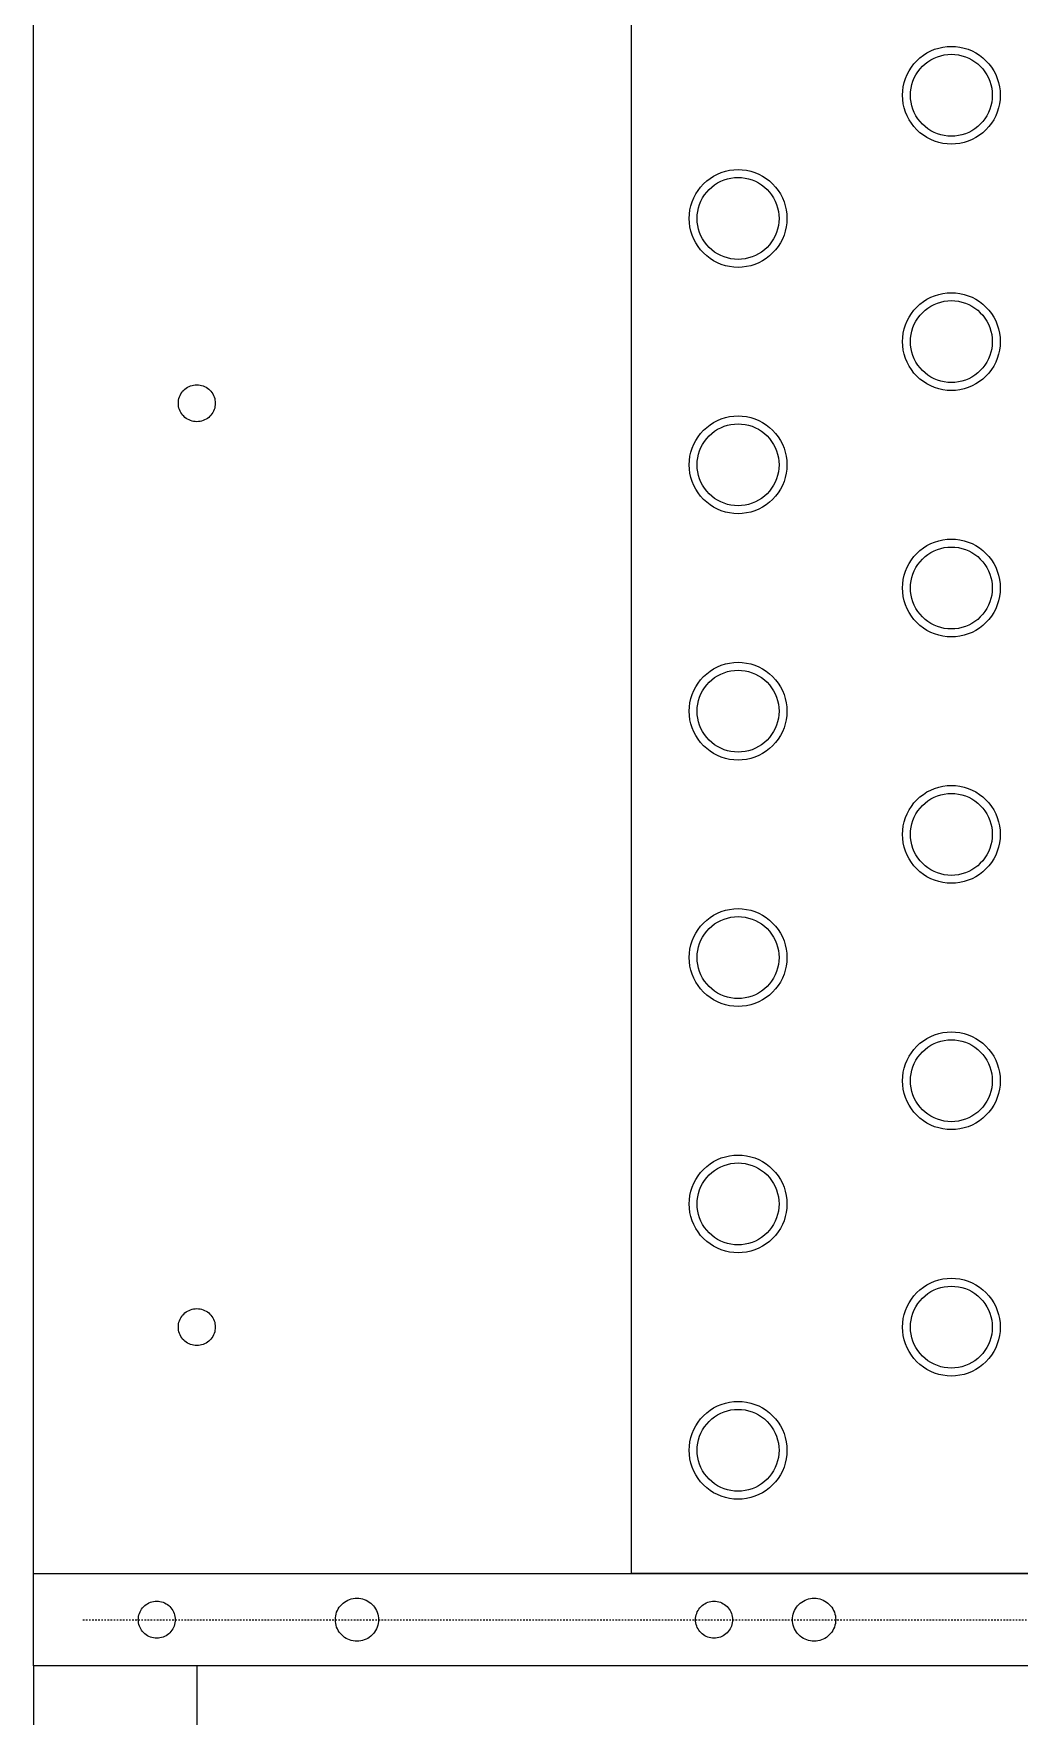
# Model space of a CAD drawing. Header units: millimetres. Extents: x 0 to 2033, y -1000001 to 3212.
# Drawn here: x 120 to 280.1, y 311.8 to 585 of the extents above; entities that cross this region are included whole.
import ezdxf

# ---------------------------------------------------------------- set-up
doc = ezdxf.new("R2010")
doc.units = ezdxf.units.MM
doc.linetypes.add('DASHED', pattern=[0.5, 0.25, -0.25])
doc.layers.add('DRAWING', color=7, linetype='Continuous')

msp = doc.modelspace()

# ---------------------------------------------------------------- linework, layer by layer
at = {"layer": 'DRAWING', "linetype": 'CONTINUOUS', "true_color": 0x111111}
for p, q in [((120, 320), (120, 3150)), ((120, 335), (522, 335)), ((522, 320), (120, 320))]:
    msp.add_line(p, q, dxfattribs=at)
at = {"layer": 'DRAWING', "linetype": 'CONTINUOUS', "true_color": 0x222222}
for p, q in [((217.08, 335), (217.08, 3135)), ((424.92, 335), (217.08, 335))]:
    msp.add_line(p, q, dxfattribs=at)
at = {"layer": 'DRAWING', "linetype": 'DASHED', "true_color": 0xb000ff}
msp.add_line((128, 327.5), (514, 327.5), dxfattribs=at)
at = {"layer": 'DRAWING', "linetype": 'CONTINUOUS', "true_color": 0xff6a00}
for p, q in [((120, 320), (120, 275)), ((146.5, 320), (146.5, 275))]:
    msp.add_line(p, q, dxfattribs=at)
at = {"layer": 'DRAWING', "linetype": 'CONTINUOUS', "true_color": 0xff1a1a}
for points in [[(276.98, 575), (276.95, 574.31), (276.86, 573.62), (276.71, 572.94), (276.5, 572.28), (276.24, 571.64), (275.92, 571.03), (275.54, 570.45), (275.12, 569.9), (274.65, 569.39), (274.14, 568.92), (273.59, 568.5), (273.01, 568.12), (272.4, 567.8), (271.76, 567.54), (271.1, 567.33), (270.42, 567.18), (269.73, 567.09), (269.04, 567.06), (268.35, 567.09), (267.66, 567.18), (266.98, 567.33), (266.32, 567.54), (265.68, 567.8), (265.07, 568.12), (264.49, 568.5), (263.94, 568.92), (263.43, 569.39), (262.96, 569.9), (262.54, 570.45), (262.16, 571.03), (261.84, 571.64), (261.58, 572.28), (261.37, 572.94), (261.22, 573.62), (261.13, 574.31), (261.1, 575), (261.13, 575.69), (261.22, 576.38), (261.37, 577.06), (261.58, 577.72), (261.84, 578.36), (262.16, 578.97), (262.54, 579.55), (262.96, 580.1), (263.43, 580.61), (263.94, 581.08), (264.49, 581.5), (265.07, 581.88), (265.68, 582.2), (266.32, 582.46), (266.98, 582.67), (267.66, 582.82), (268.35, 582.91), (269.04, 582.94), (269.73, 582.91), (270.42, 582.82), (271.1, 582.67), (271.76, 582.46), (272.4, 582.2), (273.01, 581.88), (273.59, 581.5), (274.14, 581.08), (274.65, 580.61), (275.12, 580.1), (275.54, 579.55), (275.92, 578.97), (276.24, 578.36), (276.5, 577.72), (276.71, 577.06), (276.86, 576.38), (276.95, 575.69), (276.98, 575)], [(242.34, 555), (242.31, 554.31), (242.22, 553.62), (242.07, 552.94), (241.86, 552.28), (241.6, 551.64), (241.28, 551.03), (240.9, 550.45), (240.48, 549.9), (240.01, 549.39), (239.5, 548.92), (238.95, 548.5), (238.37, 548.12), (237.76, 547.8), (237.12, 547.54), (236.46, 547.33), (235.78, 547.18), (235.09, 547.09), (234.4, 547.06), (233.71, 547.09), (233.02, 547.18), (232.34, 547.33), (231.68, 547.54), (231.04, 547.8), (230.43, 548.12), (229.85, 548.5), (229.3, 548.92), (228.79, 549.39), (228.32, 549.9), (227.9, 550.45), (227.52, 551.03), (227.2, 551.64), (226.94, 552.28), (226.73, 552.94), (226.58, 553.62), (226.49, 554.31), (226.46, 555), (226.49, 555.69), (226.58, 556.38), (226.73, 557.06), (226.94, 557.72), (227.2, 558.36), (227.52, 558.97), (227.9, 559.55), (228.32, 560.1), (228.79, 560.61), (229.3, 561.08), (229.85, 561.5), (230.43, 561.88), (231.04, 562.2), (231.68, 562.46), (232.34, 562.67), (233.02, 562.82), (233.71, 562.91), (234.4, 562.94), (235.09, 562.91), (235.78, 562.82), (236.46, 562.67), (237.12, 562.46), (237.76, 562.2), (238.37, 561.88), (238.95, 561.5), (239.5, 561.08), (240.01, 560.61), (240.48, 560.1), (240.9, 559.55), (241.28, 558.97), (241.6, 558.36), (241.86, 557.72), (242.07, 557.06), (242.22, 556.38), (242.31, 555.69), (242.34, 555)], [(276.98, 535), (276.95, 534.31), (276.86, 533.62), (276.71, 532.94), (276.5, 532.28), (276.24, 531.64), (275.92, 531.03), (275.54, 530.45), (275.12, 529.9), (274.65, 529.39), (274.14, 528.92), (273.59, 528.5), (273.01, 528.12), (272.4, 527.8), (271.76, 527.54), (271.1, 527.33), (270.42, 527.18), (269.73, 527.09), (269.04, 527.06), (268.35, 527.09), (267.66, 527.18), (266.98, 527.33), (266.32, 527.54), (265.68, 527.8), (265.07, 528.12), (264.49, 528.5), (263.94, 528.92), (263.43, 529.39), (262.96, 529.9), (262.54, 530.45), (262.16, 531.03), (261.84, 531.64), (261.58, 532.28), (261.37, 532.94), (261.22, 533.62), (261.13, 534.31), (261.1, 535), (261.13, 535.69), (261.22, 536.38), (261.37, 537.06), (261.58, 537.72), (261.84, 538.36), (262.16, 538.97), (262.54, 539.55), (262.96, 540.1), (263.43, 540.61), (263.94, 541.08), (264.49, 541.5), (265.07, 541.88), (265.68, 542.2), (266.32, 542.46), (266.98, 542.67), (267.66, 542.82), (268.35, 542.91), (269.04, 542.94), (269.73, 542.91), (270.42, 542.82), (271.1, 542.67), (271.76, 542.46), (272.4, 542.2), (273.01, 541.88), (273.59, 541.5), (274.14, 541.08), (274.65, 540.61), (275.12, 540.1), (275.54, 539.55), (275.92, 538.97), (276.24, 538.36), (276.5, 537.72), (276.71, 537.06), (276.86, 536.38), (276.95, 535.69), (276.98, 535)], [(242.34, 515), (242.31, 514.31), (242.22, 513.62), (242.07, 512.94), (241.86, 512.28), (241.6, 511.64), (241.28, 511.03), (240.9, 510.45), (240.48, 509.9), (240.01, 509.39), (239.5, 508.92), (238.95, 508.5), (238.37, 508.12), (237.76, 507.8), (237.12, 507.54), (236.46, 507.33), (235.78, 507.18), (235.09, 507.09), (234.4, 507.06), (233.71, 507.09), (233.02, 507.18), (232.34, 507.33), (231.68, 507.54), (231.04, 507.8), (230.43, 508.12), (229.85, 508.5), (229.3, 508.92), (228.79, 509.39), (228.32, 509.9), (227.9, 510.45), (227.52, 511.03), (227.2, 511.64), (226.94, 512.28), (226.73, 512.94), (226.58, 513.62), (226.49, 514.31), (226.46, 515), (226.49, 515.69), (226.58, 516.38), (226.73, 517.06), (226.94, 517.72), (227.2, 518.36), (227.52, 518.97), (227.9, 519.55), (228.32, 520.1), (228.79, 520.61), (229.3, 521.08), (229.85, 521.5), (230.43, 521.88), (231.04, 522.2), (231.68, 522.46), (232.34, 522.67), (233.02, 522.82), (233.71, 522.91), (234.4, 522.94), (235.09, 522.91), (235.78, 522.82), (236.46, 522.67), (237.12, 522.46), (237.76, 522.2), (238.37, 521.88), (238.95, 521.5), (239.5, 521.08), (240.01, 520.61), (240.48, 520.1), (240.9, 519.55), (241.28, 518.97), (241.6, 518.36), (241.86, 517.72), (242.07, 517.06), (242.22, 516.38), (242.31, 515.69), (242.34, 515)], [(276.98, 495), (276.95, 494.31), (276.86, 493.62), (276.71, 492.94), (276.5, 492.28), (276.24, 491.64), (275.92, 491.03), (275.54, 490.45), (275.12, 489.9), (274.65, 489.39), (274.14, 488.92), (273.59, 488.5), (273.01, 488.12), (272.4, 487.8), (271.76, 487.54), (271.1, 487.33), (270.42, 487.18), (269.73, 487.09), (269.04, 487.06), (268.35, 487.09), (267.66, 487.18), (266.98, 487.33), (266.32, 487.54), (265.68, 487.8), (265.07, 488.12), (264.49, 488.5), (263.94, 488.92), (263.43, 489.39), (262.96, 489.9), (262.54, 490.45), (262.16, 491.03), (261.84, 491.64), (261.58, 492.28), (261.37, 492.94), (261.22, 493.62), (261.13, 494.31), (261.1, 495), (261.13, 495.69), (261.22, 496.38), (261.37, 497.06), (261.58, 497.72), (261.84, 498.36), (262.16, 498.97), (262.54, 499.55), (262.96, 500.1), (263.43, 500.61), (263.94, 501.08), (264.49, 501.5), (265.07, 501.88), (265.68, 502.2), (266.32, 502.46), (266.98, 502.67), (267.66, 502.82), (268.35, 502.91), (269.04, 502.94), (269.73, 502.91), (270.42, 502.82), (271.1, 502.67), (271.76, 502.46), (272.4, 502.2), (273.01, 501.88), (273.59, 501.5), (274.14, 501.08), (274.65, 500.61), (275.12, 500.1), (275.54, 499.55), (275.92, 498.97), (276.24, 498.36), (276.5, 497.72), (276.71, 497.06), (276.86, 496.38), (276.95, 495.69), (276.98, 495)], [(242.34, 475), (242.31, 474.31), (242.22, 473.62), (242.07, 472.94), (241.86, 472.28), (241.6, 471.64), (241.28, 471.03), (240.9, 470.45), (240.48, 469.9), (240.01, 469.39), (239.5, 468.92), (238.95, 468.5), (238.37, 468.12), (237.76, 467.8), (237.12, 467.54), (236.46, 467.33), (235.78, 467.18), (235.09, 467.09), (234.4, 467.06), (233.71, 467.09), (233.02, 467.18), (232.34, 467.33), (231.68, 467.54), (231.04, 467.8), (230.43, 468.12), (229.85, 468.5), (229.3, 468.92), (228.79, 469.39), (228.32, 469.9), (227.9, 470.45), (227.52, 471.03), (227.2, 471.64), (226.94, 472.28), (226.73, 472.94), (226.58, 473.62), (226.49, 474.31), (226.46, 475), (226.49, 475.69), (226.58, 476.38), (226.73, 477.06), (226.94, 477.72), (227.2, 478.36), (227.52, 478.97), (227.9, 479.55), (228.32, 480.1), (228.79, 480.61), (229.3, 481.08), (229.85, 481.5), (230.43, 481.88), (231.04, 482.2), (231.68, 482.46), (232.34, 482.67), (233.02, 482.82), (233.71, 482.91), (234.4, 482.94), (235.09, 482.91), (235.78, 482.82), (236.46, 482.67), (237.12, 482.46), (237.76, 482.2), (238.37, 481.88), (238.95, 481.5), (239.5, 481.08), (240.01, 480.61), (240.48, 480.1), (240.9, 479.55), (241.28, 478.97), (241.6, 478.36), (241.86, 477.72), (242.07, 477.06), (242.22, 476.38), (242.31, 475.69), (242.34, 475)], [(276.98, 455), (276.95, 454.31), (276.86, 453.62), (276.71, 452.94), (276.5, 452.28), (276.24, 451.64), (275.92, 451.03), (275.54, 450.45), (275.12, 449.9), (274.65, 449.39), (274.14, 448.92), (273.59, 448.5), (273.01, 448.12), (272.4, 447.8), (271.76, 447.54), (271.1, 447.33), (270.42, 447.18), (269.73, 447.09), (269.04, 447.06), (268.35, 447.09), (267.66, 447.18), (266.98, 447.33), (266.32, 447.54), (265.68, 447.8), (265.07, 448.12), (264.49, 448.5), (263.94, 448.92), (263.43, 449.39), (262.96, 449.9), (262.54, 450.45), (262.16, 451.03), (261.84, 451.64), (261.58, 452.28), (261.37, 452.94), (261.22, 453.62), (261.13, 454.31), (261.1, 455), (261.13, 455.69), (261.22, 456.38), (261.37, 457.06), (261.58, 457.72), (261.84, 458.36), (262.16, 458.97), (262.54, 459.55), (262.96, 460.1), (263.43, 460.61), (263.94, 461.08), (264.49, 461.5), (265.07, 461.88), (265.68, 462.2), (266.32, 462.46), (266.98, 462.67), (267.66, 462.82), (268.35, 462.91), (269.04, 462.94), (269.73, 462.91), (270.42, 462.82), (271.1, 462.67), (271.76, 462.46), (272.4, 462.2), (273.01, 461.88), (273.59, 461.5), (274.14, 461.08), (274.65, 460.61), (275.12, 460.1), (275.54, 459.55), (275.92, 458.97), (276.24, 458.36), (276.5, 457.72), (276.71, 457.06), (276.86, 456.38), (276.95, 455.69), (276.98, 455)], [(242.34, 435), (242.31, 434.31), (242.22, 433.62), (242.07, 432.94), (241.86, 432.28), (241.6, 431.64), (241.28, 431.03), (240.9, 430.45), (240.48, 429.9), (240.01, 429.39), (239.5, 428.92), (238.95, 428.5), (238.37, 428.12), (237.76, 427.8), (237.12, 427.54), (236.46, 427.33), (235.78, 427.18), (235.09, 427.09), (234.4, 427.06), (233.71, 427.09), (233.02, 427.18), (232.34, 427.33), (231.68, 427.54), (231.04, 427.8), (230.43, 428.12), (229.85, 428.5), (229.3, 428.92), (228.79, 429.39), (228.32, 429.9), (227.9, 430.45), (227.52, 431.03), (227.2, 431.64), (226.94, 432.28), (226.73, 432.94), (226.58, 433.62), (226.49, 434.31), (226.46, 435), (226.49, 435.69), (226.58, 436.38), (226.73, 437.06), (226.94, 437.72), (227.2, 438.36), (227.52, 438.97), (227.9, 439.55), (228.32, 440.1), (228.79, 440.61), (229.3, 441.08), (229.85, 441.5), (230.43, 441.88), (231.04, 442.2), (231.68, 442.46), (232.34, 442.67), (233.02, 442.82), (233.71, 442.91), (234.4, 442.94), (235.09, 442.91), (235.78, 442.82), (236.46, 442.67), (237.12, 442.46), (237.76, 442.2), (238.37, 441.88), (238.95, 441.5), (239.5, 441.08), (240.01, 440.61), (240.48, 440.1), (240.9, 439.55), (241.28, 438.97), (241.6, 438.36), (241.86, 437.72), (242.07, 437.06), (242.22, 436.38), (242.31, 435.69), (242.34, 435)], [(276.98, 415), (276.95, 414.31), (276.86, 413.62), (276.71, 412.94), (276.5, 412.28), (276.24, 411.64), (275.92, 411.03), (275.54, 410.45), (275.12, 409.9), (274.65, 409.39), (274.14, 408.92), (273.59, 408.5), (273.01, 408.12), (272.4, 407.8), (271.76, 407.54), (271.1, 407.33), (270.42, 407.18), (269.73, 407.09), (269.04, 407.06), (268.35, 407.09), (267.66, 407.18), (266.98, 407.33), (266.32, 407.54), (265.68, 407.8), (265.07, 408.12), (264.49, 408.5), (263.94, 408.92), (263.43, 409.39), (262.96, 409.9), (262.54, 410.45), (262.16, 411.03), (261.84, 411.64), (261.58, 412.28), (261.37, 412.94), (261.22, 413.62), (261.13, 414.31), (261.1, 415), (261.13, 415.69), (261.22, 416.38), (261.37, 417.06), (261.58, 417.72), (261.84, 418.36), (262.16, 418.97), (262.54, 419.55), (262.96, 420.1), (263.43, 420.61), (263.94, 421.08), (264.49, 421.5), (265.07, 421.88), (265.68, 422.2), (266.32, 422.46), (266.98, 422.67), (267.66, 422.82), (268.35, 422.91), (269.04, 422.94), (269.73, 422.91), (270.42, 422.82), (271.1, 422.67), (271.76, 422.46), (272.4, 422.2), (273.01, 421.88), (273.59, 421.5), (274.14, 421.08), (274.65, 420.61), (275.12, 420.1), (275.54, 419.55), (275.92, 418.97), (276.24, 418.36), (276.5, 417.72), (276.71, 417.06), (276.86, 416.38), (276.95, 415.69), (276.98, 415)], [(242.34, 395), (242.31, 394.31), (242.22, 393.62), (242.07, 392.94), (241.86, 392.28), (241.6, 391.64), (241.28, 391.03), (240.9, 390.45), (240.48, 389.9), (240.01, 389.39), (239.5, 388.92), (238.95, 388.5), (238.37, 388.12), (237.76, 387.8), (237.12, 387.54), (236.46, 387.33), (235.78, 387.18), (235.09, 387.09), (234.4, 387.06), (233.71, 387.09), (233.02, 387.18), (232.34, 387.33), (231.68, 387.54), (231.04, 387.8), (230.43, 388.12), (229.85, 388.5), (229.3, 388.92), (228.79, 389.39), (228.32, 389.9), (227.9, 390.45), (227.52, 391.03), (227.2, 391.64), (226.94, 392.28), (226.73, 392.94), (226.58, 393.62), (226.49, 394.31), (226.46, 395), (226.49, 395.69), (226.58, 396.38), (226.73, 397.06), (226.94, 397.72), (227.2, 398.36), (227.52, 398.97), (227.9, 399.55), (228.32, 400.1), (228.79, 400.61), (229.3, 401.08), (229.85, 401.5), (230.43, 401.88), (231.04, 402.2), (231.68, 402.46), (232.34, 402.67), (233.02, 402.82), (233.71, 402.91), (234.4, 402.94), (235.09, 402.91), (235.78, 402.82), (236.46, 402.67), (237.12, 402.46), (237.76, 402.2), (238.37, 401.88), (238.95, 401.5), (239.5, 401.08), (240.01, 400.61), (240.48, 400.1), (240.9, 399.55), (241.28, 398.97), (241.6, 398.36), (241.86, 397.72), (242.07, 397.06), (242.22, 396.38), (242.31, 395.69), (242.34, 395)], [(276.98, 375), (276.95, 374.31), (276.86, 373.62), (276.71, 372.94), (276.5, 372.28), (276.24, 371.64), (275.92, 371.03), (275.54, 370.45), (275.12, 369.9), (274.65, 369.39), (274.14, 368.92), (273.59, 368.5), (273.01, 368.12), (272.4, 367.8), (271.76, 367.54), (271.1, 367.33), (270.42, 367.18), (269.73, 367.09), (269.04, 367.06), (268.35, 367.09), (267.66, 367.18), (266.98, 367.33), (266.32, 367.54), (265.68, 367.8), (265.07, 368.12), (264.49, 368.5), (263.94, 368.92), (263.43, 369.39), (262.96, 369.9), (262.54, 370.45), (262.16, 371.03), (261.84, 371.64), (261.58, 372.28), (261.37, 372.94), (261.22, 373.62), (261.13, 374.31), (261.1, 375), (261.13, 375.69), (261.22, 376.38), (261.37, 377.06), (261.58, 377.72), (261.84, 378.36), (262.16, 378.97), (262.54, 379.55), (262.96, 380.1), (263.43, 380.61), (263.94, 381.08), (264.49, 381.5), (265.07, 381.88), (265.68, 382.2), (266.32, 382.46), (266.98, 382.67), (267.66, 382.82), (268.35, 382.91), (269.04, 382.94), (269.73, 382.91), (270.42, 382.82), (271.1, 382.67), (271.76, 382.46), (272.4, 382.2), (273.01, 381.88), (273.59, 381.5), (274.14, 381.08), (274.65, 380.61), (275.12, 380.1), (275.54, 379.55), (275.92, 378.97), (276.24, 378.36), (276.5, 377.72), (276.71, 377.06), (276.86, 376.38), (276.95, 375.69), (276.98, 375)], [(242.34, 355), (242.31, 354.31), (242.22, 353.62), (242.07, 352.94), (241.86, 352.28), (241.6, 351.64), (241.28, 351.03), (240.9, 350.45), (240.48, 349.9), (240.01, 349.39), (239.5, 348.92), (238.95, 348.5), (238.37, 348.12), (237.76, 347.8), (237.12, 347.54), (236.46, 347.33), (235.78, 347.18), (235.09, 347.09), (234.4, 347.06), (233.71, 347.09), (233.02, 347.18), (232.34, 347.33), (231.68, 347.54), (231.04, 347.8), (230.43, 348.12), (229.85, 348.5), (229.3, 348.92), (228.79, 349.39), (228.32, 349.9), (227.9, 350.45), (227.52, 351.03), (227.2, 351.64), (226.94, 352.28), (226.73, 352.94), (226.58, 353.62), (226.49, 354.31), (226.46, 355), (226.49, 355.69), (226.58, 356.38), (226.73, 357.06), (226.94, 357.72), (227.2, 358.36), (227.52, 358.97), (227.9, 359.55), (228.32, 360.1), (228.79, 360.61), (229.3, 361.08), (229.85, 361.5), (230.43, 361.88), (231.04, 362.2), (231.68, 362.46), (232.34, 362.67), (233.02, 362.82), (233.71, 362.91), (234.4, 362.94), (235.09, 362.91), (235.78, 362.82), (236.46, 362.67), (237.12, 362.46), (237.76, 362.2), (238.37, 361.88), (238.95, 361.5), (239.5, 361.08), (240.01, 360.61), (240.48, 360.1), (240.9, 359.55), (241.28, 358.97), (241.6, 358.36), (241.86, 357.72), (242.07, 357.06), (242.22, 356.38), (242.31, 355.69), (242.34, 355)]]:
    msp.add_lwpolyline(points, close=True, dxfattribs=at)
at = {"layer": 'DRAWING', "linetype": 'CONTINUOUS', "true_color": 0x111111}
for points in [[(275.69, 575), (275.66, 574.42), (275.59, 573.85), (275.46, 573.28), (275.29, 572.73), (275.07, 572.19), (274.8, 571.68), (274.49, 571.19), (274.13, 570.73), (273.74, 570.3), (273.31, 569.91), (272.85, 569.55), (272.37, 569.24), (271.85, 568.97), (271.31, 568.75), (270.76, 568.58), (270.19, 568.45), (269.62, 568.38), (269.04, 568.35), (268.46, 568.38), (267.89, 568.45), (267.32, 568.58), (266.77, 568.75), (266.23, 568.97), (265.72, 569.24), (265.23, 569.55), (264.77, 569.91), (264.34, 570.3), (263.95, 570.73), (263.59, 571.19), (263.28, 571.68), (263.01, 572.19), (262.79, 572.73), (262.62, 573.28), (262.49, 573.85), (262.42, 574.42), (262.39, 575), (262.42, 575.58), (262.49, 576.15), (262.62, 576.72), (262.79, 577.27), (263.01, 577.81), (263.28, 578.32), (263.59, 578.81), (263.95, 579.27), (264.34, 579.7), (264.77, 580.09), (265.23, 580.45), (265.72, 580.76), (266.23, 581.03), (266.77, 581.25), (267.32, 581.42), (267.89, 581.55), (268.46, 581.62), (269.04, 581.65), (269.62, 581.62), (270.19, 581.55), (270.76, 581.42), (271.31, 581.25), (271.85, 581.03), (272.37, 580.76), (272.85, 580.45), (273.31, 580.09), (273.74, 579.7), (274.13, 579.27), (274.49, 578.81), (274.8, 578.32), (275.07, 577.81), (275.29, 577.27), (275.46, 576.72), (275.59, 576.15), (275.66, 575.58), (275.69, 575)], [(241.05, 555), (241.02, 554.42), (240.95, 553.85), (240.82, 553.28), (240.65, 552.73), (240.43, 552.19), (240.16, 551.68), (239.85, 551.19), (239.49, 550.73), (239.1, 550.3), (238.67, 549.91), (238.21, 549.55), (237.72, 549.24), (237.21, 548.97), (236.67, 548.75), (236.12, 548.58), (235.55, 548.45), (234.98, 548.38), (234.4, 548.35), (233.82, 548.38), (233.25, 548.45), (232.68, 548.58), (232.13, 548.75), (231.59, 548.97), (231.07, 549.24), (230.59, 549.55), (230.13, 549.91), (229.7, 550.3), (229.31, 550.73), (228.95, 551.19), (228.64, 551.68), (228.37, 552.19), (228.15, 552.73), (227.98, 553.28), (227.85, 553.85), (227.78, 554.42), (227.75, 555), (227.78, 555.58), (227.85, 556.15), (227.98, 556.72), (228.15, 557.27), (228.37, 557.81), (228.64, 558.32), (228.95, 558.81), (229.31, 559.27), (229.7, 559.7), (230.13, 560.09), (230.59, 560.45), (231.07, 560.76), (231.59, 561.03), (232.13, 561.25), (232.68, 561.42), (233.25, 561.55), (233.82, 561.62), (234.4, 561.65), (234.98, 561.62), (235.55, 561.55), (236.12, 561.42), (236.67, 561.25), (237.21, 561.03), (237.72, 560.76), (238.21, 560.45), (238.67, 560.09), (239.1, 559.7), (239.49, 559.27), (239.85, 558.81), (240.16, 558.32), (240.43, 557.81), (240.65, 557.27), (240.82, 556.72), (240.95, 556.15), (241.02, 555.58), (241.05, 555)], [(275.69, 535), (275.66, 534.42), (275.59, 533.85), (275.46, 533.28), (275.29, 532.73), (275.07, 532.19), (274.8, 531.68), (274.49, 531.19), (274.13, 530.73), (273.74, 530.3), (273.31, 529.91), (272.85, 529.55), (272.37, 529.24), (271.85, 528.97), (271.31, 528.75), (270.76, 528.58), (270.19, 528.45), (269.62, 528.38), (269.04, 528.35), (268.46, 528.38), (267.89, 528.45), (267.32, 528.58), (266.77, 528.75), (266.23, 528.97), (265.72, 529.24), (265.23, 529.55), (264.77, 529.91), (264.34, 530.3), (263.95, 530.73), (263.59, 531.19), (263.28, 531.68), (263.01, 532.19), (262.79, 532.73), (262.62, 533.28), (262.49, 533.85), (262.42, 534.42), (262.39, 535), (262.42, 535.58), (262.49, 536.15), (262.62, 536.72), (262.79, 537.27), (263.01, 537.81), (263.28, 538.32), (263.59, 538.81), (263.95, 539.27), (264.34, 539.7), (264.77, 540.09), (265.23, 540.45), (265.72, 540.76), (266.23, 541.03), (266.77, 541.25), (267.32, 541.42), (267.89, 541.55), (268.46, 541.62), (269.04, 541.65), (269.62, 541.62), (270.19, 541.55), (270.76, 541.42), (271.31, 541.25), (271.85, 541.03), (272.37, 540.76), (272.85, 540.45), (273.31, 540.09), (273.74, 539.7), (274.13, 539.27), (274.49, 538.81), (274.8, 538.32), (275.07, 537.81), (275.29, 537.27), (275.46, 536.72), (275.59, 536.15), (275.66, 535.58), (275.69, 535)], [(149.5, 525), (149.49, 524.74), (149.45, 524.48), (149.4, 524.22), (149.32, 523.97), (149.22, 523.73), (149.1, 523.5), (148.96, 523.28), (148.8, 523.07), (148.62, 522.88), (148.43, 522.7), (148.22, 522.54), (148, 522.4), (147.77, 522.28), (147.53, 522.18), (147.28, 522.1), (147.02, 522.05), (146.76, 522.01), (146.5, 522), (146.24, 522.01), (145.98, 522.05), (145.72, 522.1), (145.47, 522.18), (145.23, 522.28), (145, 522.4), (144.78, 522.54), (144.57, 522.7), (144.38, 522.88), (144.2, 523.07), (144.04, 523.28), (143.9, 523.5), (143.78, 523.73), (143.68, 523.97), (143.6, 524.22), (143.55, 524.48), (143.51, 524.74), (143.5, 525), (143.51, 525.26), (143.55, 525.52), (143.6, 525.78), (143.68, 526.03), (143.78, 526.27), (143.9, 526.5), (144.04, 526.72), (144.2, 526.93), (144.38, 527.12), (144.57, 527.3), (144.78, 527.46), (145, 527.6), (145.23, 527.72), (145.47, 527.82), (145.72, 527.9), (145.98, 527.95), (146.24, 527.99), (146.5, 528), (146.76, 527.99), (147.02, 527.95), (147.28, 527.9), (147.53, 527.82), (147.77, 527.72), (148, 527.6), (148.22, 527.46), (148.43, 527.3), (148.62, 527.12), (148.8, 526.93), (148.96, 526.72), (149.1, 526.5), (149.22, 526.27), (149.32, 526.03), (149.4, 525.78), (149.45, 525.52), (149.49, 525.26), (149.5, 525)], [(241.05, 515), (241.02, 514.42), (240.95, 513.85), (240.82, 513.28), (240.65, 512.73), (240.43, 512.19), (240.16, 511.68), (239.85, 511.19), (239.49, 510.73), (239.1, 510.3), (238.67, 509.91), (238.21, 509.55), (237.72, 509.24), (237.21, 508.97), (236.67, 508.75), (236.12, 508.58), (235.55, 508.45), (234.98, 508.38), (234.4, 508.35), (233.82, 508.38), (233.25, 508.45), (232.68, 508.58), (232.13, 508.75), (231.59, 508.97), (231.07, 509.24), (230.59, 509.55), (230.13, 509.91), (229.7, 510.3), (229.31, 510.73), (228.95, 511.19), (228.64, 511.68), (228.37, 512.19), (228.15, 512.73), (227.98, 513.28), (227.85, 513.85), (227.78, 514.42), (227.75, 515), (227.78, 515.58), (227.85, 516.15), (227.98, 516.72), (228.15, 517.27), (228.37, 517.81), (228.64, 518.32), (228.95, 518.81), (229.31, 519.27), (229.7, 519.7), (230.13, 520.09), (230.59, 520.45), (231.07, 520.76), (231.59, 521.03), (232.13, 521.25), (232.68, 521.42), (233.25, 521.55), (233.82, 521.62), (234.4, 521.65), (234.98, 521.62), (235.55, 521.55), (236.12, 521.42), (236.67, 521.25), (237.21, 521.03), (237.72, 520.76), (238.21, 520.45), (238.67, 520.09), (239.1, 519.7), (239.49, 519.27), (239.85, 518.81), (240.16, 518.32), (240.43, 517.81), (240.65, 517.27), (240.82, 516.72), (240.95, 516.15), (241.02, 515.58), (241.05, 515)], [(275.69, 495), (275.66, 494.42), (275.59, 493.85), (275.46, 493.28), (275.29, 492.73), (275.07, 492.19), (274.8, 491.68), (274.49, 491.19), (274.13, 490.73), (273.74, 490.3), (273.31, 489.91), (272.85, 489.55), (272.37, 489.24), (271.85, 488.97), (271.31, 488.75), (270.76, 488.58), (270.19, 488.45), (269.62, 488.38), (269.04, 488.35), (268.46, 488.38), (267.89, 488.45), (267.32, 488.58), (266.77, 488.75), (266.23, 488.97), (265.72, 489.24), (265.23, 489.55), (264.77, 489.91), (264.34, 490.3), (263.95, 490.73), (263.59, 491.19), (263.28, 491.68), (263.01, 492.19), (262.79, 492.73), (262.62, 493.28), (262.49, 493.85), (262.42, 494.42), (262.39, 495), (262.42, 495.58), (262.49, 496.15), (262.62, 496.72), (262.79, 497.27), (263.01, 497.81), (263.28, 498.32), (263.59, 498.81), (263.95, 499.27), (264.34, 499.7), (264.77, 500.09), (265.23, 500.45), (265.72, 500.76), (266.23, 501.03), (266.77, 501.25), (267.32, 501.42), (267.89, 501.55), (268.46, 501.62), (269.04, 501.65), (269.62, 501.62), (270.19, 501.55), (270.76, 501.42), (271.31, 501.25), (271.85, 501.03), (272.37, 500.76), (272.85, 500.45), (273.31, 500.09), (273.74, 499.7), (274.13, 499.27), (274.49, 498.81), (274.8, 498.32), (275.07, 497.81), (275.29, 497.27), (275.46, 496.72), (275.59, 496.15), (275.66, 495.58), (275.69, 495)], [(241.05, 475), (241.02, 474.42), (240.95, 473.85), (240.82, 473.28), (240.65, 472.73), (240.43, 472.19), (240.16, 471.68), (239.85, 471.19), (239.49, 470.73), (239.1, 470.3), (238.67, 469.91), (238.21, 469.55), (237.72, 469.24), (237.21, 468.97), (236.67, 468.75), (236.12, 468.58), (235.55, 468.45), (234.98, 468.38), (234.4, 468.35), (233.82, 468.38), (233.25, 468.45), (232.68, 468.58), (232.13, 468.75), (231.59, 468.97), (231.07, 469.24), (230.59, 469.55), (230.13, 469.91), (229.7, 470.3), (229.31, 470.73), (228.95, 471.19), (228.64, 471.68), (228.37, 472.19), (228.15, 472.73), (227.98, 473.28), (227.85, 473.85), (227.78, 474.42), (227.75, 475), (227.78, 475.58), (227.85, 476.15), (227.98, 476.72), (228.15, 477.27), (228.37, 477.81), (228.64, 478.32), (228.95, 478.81), (229.31, 479.27), (229.7, 479.7), (230.13, 480.09), (230.59, 480.45), (231.07, 480.76), (231.59, 481.03), (232.13, 481.25), (232.68, 481.42), (233.25, 481.55), (233.82, 481.62), (234.4, 481.65), (234.98, 481.62), (235.55, 481.55), (236.12, 481.42), (236.67, 481.25), (237.21, 481.03), (237.72, 480.76), (238.21, 480.45), (238.67, 480.09), (239.1, 479.7), (239.49, 479.27), (239.85, 478.81), (240.16, 478.32), (240.43, 477.81), (240.65, 477.27), (240.82, 476.72), (240.95, 476.15), (241.02, 475.58), (241.05, 475)], [(275.69, 455), (275.66, 454.42), (275.59, 453.85), (275.46, 453.28), (275.29, 452.73), (275.07, 452.19), (274.8, 451.68), (274.49, 451.19), (274.13, 450.73), (273.74, 450.3), (273.31, 449.91), (272.85, 449.55), (272.37, 449.24), (271.85, 448.97), (271.31, 448.75), (270.76, 448.58), (270.19, 448.45), (269.62, 448.38), (269.04, 448.35), (268.46, 448.38), (267.89, 448.45), (267.32, 448.58), (266.77, 448.75), (266.23, 448.97), (265.72, 449.24), (265.23, 449.55), (264.77, 449.91), (264.34, 450.3), (263.95, 450.73), (263.59, 451.19), (263.28, 451.68), (263.01, 452.19), (262.79, 452.73), (262.62, 453.28), (262.49, 453.85), (262.42, 454.42), (262.39, 455), (262.42, 455.58), (262.49, 456.15), (262.62, 456.72), (262.79, 457.27), (263.01, 457.81), (263.28, 458.32), (263.59, 458.81), (263.95, 459.27), (264.34, 459.7), (264.77, 460.09), (265.23, 460.45), (265.72, 460.76), (266.23, 461.03), (266.77, 461.25), (267.32, 461.42), (267.89, 461.55), (268.46, 461.62), (269.04, 461.65), (269.62, 461.62), (270.19, 461.55), (270.76, 461.42), (271.31, 461.25), (271.85, 461.03), (272.37, 460.76), (272.85, 460.45), (273.31, 460.09), (273.74, 459.7), (274.13, 459.27), (274.49, 458.81), (274.8, 458.32), (275.07, 457.81), (275.29, 457.27), (275.46, 456.72), (275.59, 456.15), (275.66, 455.58), (275.69, 455)], [(241.05, 435), (241.02, 434.42), (240.95, 433.85), (240.82, 433.28), (240.65, 432.73), (240.43, 432.19), (240.16, 431.68), (239.85, 431.19), (239.49, 430.73), (239.1, 430.3), (238.67, 429.91), (238.21, 429.55), (237.72, 429.24), (237.21, 428.97), (236.67, 428.75), (236.12, 428.58), (235.55, 428.45), (234.98, 428.38), (234.4, 428.35), (233.82, 428.38), (233.25, 428.45), (232.68, 428.58), (232.13, 428.75), (231.59, 428.97), (231.07, 429.24), (230.59, 429.55), (230.13, 429.91), (229.7, 430.3), (229.31, 430.73), (228.95, 431.19), (228.64, 431.68), (228.37, 432.19), (228.15, 432.73), (227.98, 433.28), (227.85, 433.85), (227.78, 434.42), (227.75, 435), (227.78, 435.58), (227.85, 436.15), (227.98, 436.72), (228.15, 437.27), (228.37, 437.81), (228.64, 438.32), (228.95, 438.81), (229.31, 439.27), (229.7, 439.7), (230.13, 440.09), (230.59, 440.45), (231.07, 440.76), (231.59, 441.03), (232.13, 441.25), (232.68, 441.42), (233.25, 441.55), (233.82, 441.62), (234.4, 441.65), (234.98, 441.62), (235.55, 441.55), (236.12, 441.42), (236.67, 441.25), (237.21, 441.03), (237.72, 440.76), (238.21, 440.45), (238.67, 440.09), (239.1, 439.7), (239.49, 439.27), (239.85, 438.81), (240.16, 438.32), (240.43, 437.81), (240.65, 437.27), (240.82, 436.72), (240.95, 436.15), (241.02, 435.58), (241.05, 435)], [(275.69, 415), (275.66, 414.42), (275.59, 413.85), (275.46, 413.28), (275.29, 412.73), (275.07, 412.19), (274.8, 411.68), (274.49, 411.19), (274.13, 410.73), (273.74, 410.3), (273.31, 409.91), (272.85, 409.55), (272.37, 409.24), (271.85, 408.97), (271.31, 408.75), (270.76, 408.58), (270.19, 408.45), (269.62, 408.38), (269.04, 408.35), (268.46, 408.38), (267.89, 408.45), (267.32, 408.58), (266.77, 408.75), (266.23, 408.97), (265.72, 409.24), (265.23, 409.55), (264.77, 409.91), (264.34, 410.3), (263.95, 410.73), (263.59, 411.19), (263.28, 411.68), (263.01, 412.19), (262.79, 412.73), (262.62, 413.28), (262.49, 413.85), (262.42, 414.42), (262.39, 415), (262.42, 415.58), (262.49, 416.15), (262.62, 416.72), (262.79, 417.27), (263.01, 417.81), (263.28, 418.32), (263.59, 418.81), (263.95, 419.27), (264.34, 419.7), (264.77, 420.09), (265.23, 420.45), (265.72, 420.76), (266.23, 421.03), (266.77, 421.25), (267.32, 421.42), (267.89, 421.55), (268.46, 421.62), (269.04, 421.65), (269.62, 421.62), (270.19, 421.55), (270.76, 421.42), (271.31, 421.25), (271.85, 421.03), (272.37, 420.76), (272.85, 420.45), (273.31, 420.09), (273.74, 419.7), (274.13, 419.27), (274.49, 418.81), (274.8, 418.32), (275.07, 417.81), (275.29, 417.27), (275.46, 416.72), (275.59, 416.15), (275.66, 415.58), (275.69, 415)], [(241.05, 395), (241.02, 394.42), (240.95, 393.85), (240.82, 393.28), (240.65, 392.73), (240.43, 392.19), (240.16, 391.68), (239.85, 391.19), (239.49, 390.73), (239.1, 390.3), (238.67, 389.91), (238.21, 389.55), (237.72, 389.24), (237.21, 388.97), (236.67, 388.75), (236.12, 388.58), (235.55, 388.45), (234.98, 388.38), (234.4, 388.35), (233.82, 388.38), (233.25, 388.45), (232.68, 388.58), (232.13, 388.75), (231.59, 388.97), (231.07, 389.24), (230.59, 389.55), (230.13, 389.91), (229.7, 390.3), (229.31, 390.73), (228.95, 391.19), (228.64, 391.68), (228.37, 392.19), (228.15, 392.73), (227.98, 393.28), (227.85, 393.85), (227.78, 394.42), (227.75, 395), (227.78, 395.58), (227.85, 396.15), (227.98, 396.72), (228.15, 397.27), (228.37, 397.81), (228.64, 398.32), (228.95, 398.81), (229.31, 399.27), (229.7, 399.7), (230.13, 400.09), (230.59, 400.45), (231.07, 400.76), (231.59, 401.03), (232.13, 401.25), (232.68, 401.42), (233.25, 401.55), (233.82, 401.62), (234.4, 401.65), (234.98, 401.62), (235.55, 401.55), (236.12, 401.42), (236.67, 401.25), (237.21, 401.03), (237.72, 400.76), (238.21, 400.45), (238.67, 400.09), (239.1, 399.7), (239.49, 399.27), (239.85, 398.81), (240.16, 398.32), (240.43, 397.81), (240.65, 397.27), (240.82, 396.72), (240.95, 396.15), (241.02, 395.58), (241.05, 395)], [(275.69, 375), (275.66, 374.42), (275.59, 373.85), (275.46, 373.28), (275.29, 372.73), (275.07, 372.19), (274.8, 371.68), (274.49, 371.19), (274.13, 370.73), (273.74, 370.3), (273.31, 369.91), (272.85, 369.55), (272.37, 369.24), (271.85, 368.97), (271.31, 368.75), (270.76, 368.58), (270.19, 368.45), (269.62, 368.38), (269.04, 368.35), (268.46, 368.38), (267.89, 368.45), (267.32, 368.58), (266.77, 368.75), (266.23, 368.97), (265.72, 369.24), (265.23, 369.55), (264.77, 369.91), (264.34, 370.3), (263.95, 370.73), (263.59, 371.19), (263.28, 371.68), (263.01, 372.19), (262.79, 372.73), (262.62, 373.28), (262.49, 373.85), (262.42, 374.42), (262.39, 375), (262.42, 375.58), (262.49, 376.15), (262.62, 376.72), (262.79, 377.27), (263.01, 377.81), (263.28, 378.32), (263.59, 378.81), (263.95, 379.27), (264.34, 379.7), (264.77, 380.09), (265.23, 380.45), (265.72, 380.76), (266.23, 381.03), (266.77, 381.25), (267.32, 381.42), (267.89, 381.55), (268.46, 381.62), (269.04, 381.65), (269.62, 381.62), (270.19, 381.55), (270.76, 381.42), (271.31, 381.25), (271.85, 381.03), (272.37, 380.76), (272.85, 380.45), (273.31, 380.09), (273.74, 379.7), (274.13, 379.27), (274.49, 378.81), (274.8, 378.32), (275.07, 377.81), (275.29, 377.27), (275.46, 376.72), (275.59, 376.15), (275.66, 375.58), (275.69, 375)], [(149.5, 375), (149.49, 374.74), (149.45, 374.48), (149.4, 374.22), (149.32, 373.97), (149.22, 373.73), (149.1, 373.5), (148.96, 373.28), (148.8, 373.07), (148.62, 372.88), (148.43, 372.7), (148.22, 372.54), (148, 372.4), (147.77, 372.28), (147.53, 372.18), (147.28, 372.1), (147.02, 372.05), (146.76, 372.01), (146.5, 372), (146.24, 372.01), (145.98, 372.05), (145.72, 372.1), (145.47, 372.18), (145.23, 372.28), (145, 372.4), (144.78, 372.54), (144.57, 372.7), (144.38, 372.88), (144.2, 373.07), (144.04, 373.28), (143.9, 373.5), (143.78, 373.73), (143.68, 373.97), (143.6, 374.22), (143.55, 374.48), (143.51, 374.74), (143.5, 375), (143.51, 375.26), (143.55, 375.52), (143.6, 375.78), (143.68, 376.03), (143.78, 376.27), (143.9, 376.5), (144.04, 376.72), (144.2, 376.93), (144.38, 377.12), (144.57, 377.3), (144.78, 377.46), (145, 377.6), (145.23, 377.72), (145.47, 377.82), (145.72, 377.9), (145.98, 377.95), (146.24, 377.99), (146.5, 378), (146.76, 377.99), (147.02, 377.95), (147.28, 377.9), (147.53, 377.82), (147.77, 377.72), (148, 377.6), (148.22, 377.46), (148.43, 377.3), (148.62, 377.12), (148.8, 376.93), (148.96, 376.72), (149.1, 376.5), (149.22, 376.27), (149.32, 376.03), (149.4, 375.78), (149.45, 375.52), (149.49, 375.26), (149.5, 375)], [(241.05, 355), (241.02, 354.42), (240.95, 353.85), (240.82, 353.28), (240.65, 352.73), (240.43, 352.19), (240.16, 351.68), (239.85, 351.19), (239.49, 350.73), (239.1, 350.3), (238.67, 349.91), (238.21, 349.55), (237.72, 349.24), (237.21, 348.97), (236.67, 348.75), (236.12, 348.58), (235.55, 348.45), (234.98, 348.38), (234.4, 348.35), (233.82, 348.38), (233.25, 348.45), (232.68, 348.58), (232.13, 348.75), (231.59, 348.97), (231.07, 349.24), (230.59, 349.55), (230.13, 349.91), (229.7, 350.3), (229.31, 350.73), (228.95, 351.19), (228.64, 351.68), (228.37, 352.19), (228.15, 352.73), (227.98, 353.28), (227.85, 353.85), (227.78, 354.42), (227.75, 355), (227.78, 355.58), (227.85, 356.15), (227.98, 356.72), (228.15, 357.27), (228.37, 357.81), (228.64, 358.32), (228.95, 358.81), (229.31, 359.27), (229.7, 359.7), (230.13, 360.09), (230.59, 360.45), (231.07, 360.76), (231.59, 361.03), (232.13, 361.25), (232.68, 361.42), (233.25, 361.55), (233.82, 361.62), (234.4, 361.65), (234.98, 361.62), (235.55, 361.55), (236.12, 361.42), (236.67, 361.25), (237.21, 361.03), (237.72, 360.76), (238.21, 360.45), (238.67, 360.09), (239.1, 359.7), (239.49, 359.27), (239.85, 358.81), (240.16, 358.32), (240.43, 357.81), (240.65, 357.27), (240.82, 356.72), (240.95, 356.15), (241.02, 355.58), (241.05, 355)], [(176, 327.5), (175.99, 327.19), (175.95, 326.89), (175.88, 326.59), (175.79, 326.3), (175.67, 326.02), (175.53, 325.75), (175.37, 325.49), (175.18, 325.25), (174.97, 325.03), (174.75, 324.82), (174.51, 324.63), (174.25, 324.47), (173.98, 324.33), (173.7, 324.21), (173.41, 324.12), (173.11, 324.05), (172.81, 324.01), (172.5, 324), (172.19, 324.01), (171.89, 324.05), (171.59, 324.12), (171.3, 324.21), (171.02, 324.33), (170.75, 324.47), (170.49, 324.63), (170.25, 324.82), (170.03, 325.03), (169.82, 325.25), (169.63, 325.49), (169.47, 325.75), (169.33, 326.02), (169.21, 326.3), (169.12, 326.59), (169.05, 326.89), (169.01, 327.19), (169, 327.5), (169.01, 327.81), (169.05, 328.11), (169.12, 328.41), (169.21, 328.7), (169.33, 328.98), (169.47, 329.25), (169.63, 329.51), (169.82, 329.75), (170.03, 329.97), (170.25, 330.18), (170.49, 330.37), (170.75, 330.53), (171.02, 330.67), (171.3, 330.79), (171.59, 330.88), (171.89, 330.95), (172.19, 330.99), (172.5, 331), (172.81, 330.99), (173.11, 330.95), (173.41, 330.88), (173.7, 330.79), (173.98, 330.67), (174.25, 330.53), (174.51, 330.37), (174.75, 330.18), (174.97, 329.97), (175.18, 329.75), (175.37, 329.51), (175.53, 329.25), (175.67, 328.98), (175.79, 328.7), (175.88, 328.41), (175.95, 328.11), (175.99, 327.81), (176, 327.5)], [(250.25, 327.5), (250.24, 327.19), (250.2, 326.89), (250.13, 326.59), (250.04, 326.3), (249.92, 326.02), (249.78, 325.75), (249.62, 325.49), (249.43, 325.25), (249.22, 325.03), (249, 324.82), (248.76, 324.63), (248.5, 324.47), (248.23, 324.33), (247.95, 324.21), (247.66, 324.12), (247.36, 324.05), (247.06, 324.01), (246.75, 324), (246.44, 324.01), (246.14, 324.05), (245.84, 324.12), (245.55, 324.21), (245.27, 324.33), (245, 324.47), (244.74, 324.63), (244.5, 324.82), (244.28, 325.03), (244.07, 325.25), (243.88, 325.49), (243.72, 325.75), (243.58, 326.02), (243.46, 326.3), (243.37, 326.59), (243.3, 326.89), (243.26, 327.19), (243.25, 327.5), (243.26, 327.81), (243.3, 328.11), (243.37, 328.41), (243.46, 328.7), (243.58, 328.98), (243.72, 329.25), (243.88, 329.51), (244.07, 329.75), (244.28, 329.97), (244.5, 330.18), (244.74, 330.37), (245, 330.53), (245.27, 330.67), (245.55, 330.79), (245.84, 330.88), (246.14, 330.95), (246.44, 330.99), (246.75, 331), (247.06, 330.99), (247.36, 330.95), (247.66, 330.88), (247.95, 330.79), (248.23, 330.67), (248.5, 330.53), (248.76, 330.37), (249, 330.18), (249.22, 329.97), (249.43, 329.75), (249.62, 329.51), (249.78, 329.25), (249.92, 328.98), (250.04, 328.7), (250.13, 328.41), (250.2, 328.11), (250.24, 327.81), (250.25, 327.5)], [(143, 327.5), (142.99, 327.24), (142.95, 326.98), (142.9, 326.72), (142.82, 326.47), (142.72, 326.23), (142.6, 326), (142.46, 325.78), (142.3, 325.57), (142.12, 325.38), (141.93, 325.2), (141.72, 325.04), (141.5, 324.9), (141.27, 324.78), (141.03, 324.68), (140.78, 324.6), (140.52, 324.55), (140.26, 324.51), (140, 324.5), (139.74, 324.51), (139.48, 324.55), (139.22, 324.6), (138.97, 324.68), (138.73, 324.78), (138.5, 324.9), (138.28, 325.04), (138.07, 325.2), (137.88, 325.38), (137.7, 325.57), (137.54, 325.78), (137.4, 326), (137.28, 326.23), (137.18, 326.47), (137.1, 326.72), (137.05, 326.98), (137.01, 327.24), (137, 327.5), (137.01, 327.76), (137.05, 328.02), (137.1, 328.28), (137.18, 328.53), (137.28, 328.77), (137.4, 329), (137.54, 329.22), (137.7, 329.43), (137.88, 329.62), (138.07, 329.8), (138.28, 329.96), (138.5, 330.1), (138.73, 330.22), (138.97, 330.32), (139.22, 330.4), (139.48, 330.45), (139.74, 330.49), (140, 330.5), (140.26, 330.49), (140.52, 330.45), (140.78, 330.4), (141.03, 330.32), (141.27, 330.22), (141.5, 330.1), (141.72, 329.96), (141.93, 329.8), (142.12, 329.62), (142.3, 329.43), (142.46, 329.22), (142.6, 329), (142.72, 328.77), (142.82, 328.53), (142.9, 328.28), (142.95, 328.02), (142.99, 327.76), (143, 327.5)], [(233.5, 327.5), (233.49, 327.24), (233.45, 326.98), (233.4, 326.72), (233.32, 326.47), (233.22, 326.23), (233.1, 326), (232.96, 325.78), (232.8, 325.57), (232.62, 325.38), (232.43, 325.2), (232.22, 325.04), (232, 324.9), (231.77, 324.78), (231.53, 324.68), (231.28, 324.6), (231.02, 324.55), (230.76, 324.51), (230.5, 324.5), (230.24, 324.51), (229.98, 324.55), (229.72, 324.6), (229.47, 324.68), (229.23, 324.78), (229, 324.9), (228.78, 325.04), (228.57, 325.2), (228.38, 325.38), (228.2, 325.57), (228.04, 325.78), (227.9, 326), (227.78, 326.23), (227.68, 326.47), (227.6, 326.72), (227.55, 326.98), (227.51, 327.24), (227.5, 327.5), (227.51, 327.76), (227.55, 328.02), (227.6, 328.28), (227.68, 328.53), (227.78, 328.77), (227.9, 329), (228.04, 329.22), (228.2, 329.43), (228.38, 329.62), (228.57, 329.8), (228.78, 329.96), (229, 330.1), (229.23, 330.22), (229.47, 330.32), (229.72, 330.4), (229.98, 330.45), (230.24, 330.49), (230.5, 330.5), (230.76, 330.49), (231.02, 330.45), (231.28, 330.4), (231.53, 330.32), (231.77, 330.22), (232, 330.1), (232.22, 329.96), (232.43, 329.8), (232.62, 329.62), (232.8, 329.43), (232.96, 329.22), (233.1, 329), (233.22, 328.77), (233.32, 328.53), (233.4, 328.28), (233.45, 328.02), (233.49, 327.76), (233.5, 327.5)]]:
    msp.add_lwpolyline(points, close=True, dxfattribs=at)

doc.saveas('drawing.dxf')
